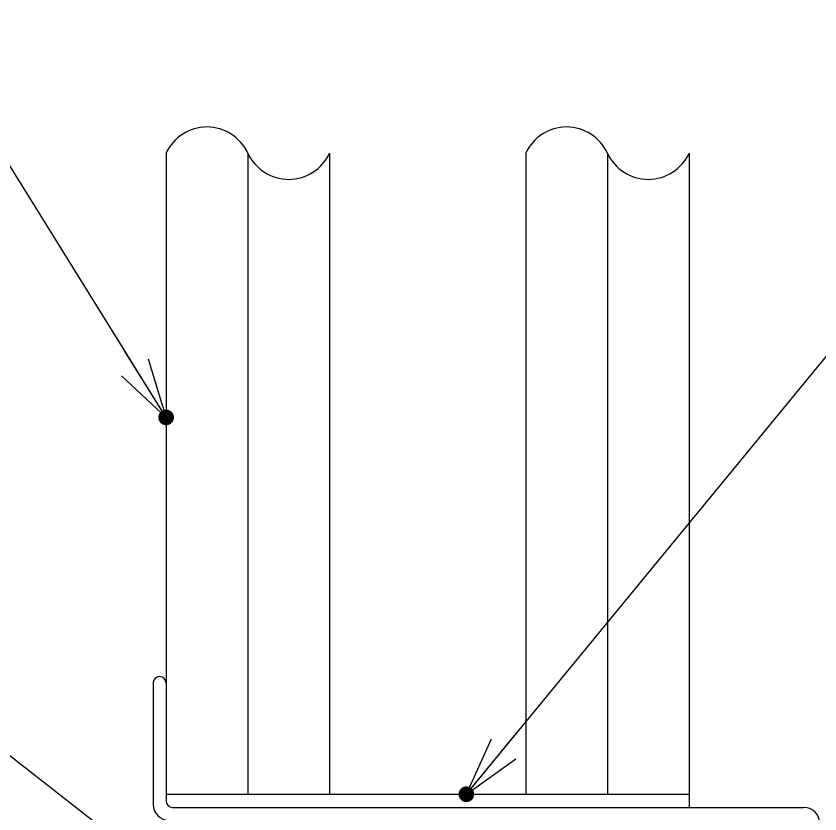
# Model space of a CAD drawing. Extents: x 443 to 1217, y -1921 to -677.
# Drawn here: x 880.52 to 904.47, y -870.1 to -846.35 of the extents above; entities that cross this region are included whole.
import ezdxf

# ---------------------------------------------------------------- set-up
doc = ezdxf.new("R2010")
doc.units = 0
doc.header["$MEASUREMENT"] = 0
doc.layers.get('0').update_dxf_attribs({"linetype": 'CONTINUOUS'})
doc.layers.add('2', color=2, linetype='CONTINUOUS')
doc.layers.add('3', color=8, linetype='CONTINUOUS')

msp = doc.modelspace()

# ---------------------------------------------------------------- linework, layer by layer
at = {"color": 7, "linetype": 'Continuous'}
for p, q in [((893.933, -869.52), (912.975, -846.35)), ((884.987, -858.3), (879.874, -850.082)), ((888.201, -874.505), (878.378, -866.862))]:
    msp.add_line(p, q, dxfattribs=at)
at = {"color": 0}
for q in [(883.752, -856.315), (884.46, -856.563), (883.662, -857.059)]:
    msp.add_line((884.987, -858.3), q, dxfattribs=at)
at = {"color": 8}
for q in [(895.417, -867.714), (894.683, -867.868), (895.409, -868.464)]:
    msp.add_line((893.933, -869.52), q, dxfattribs=at)
at = {"color": 0, "const_width": 0.234}
msp.add_lwpolyline([(884.932, -858.403, 1), (885.042, -858.197, 1), (884.932, -858.403)], format="xyb", dxfattribs=at)
at = {"color": 8, "const_width": 0.234}
msp.add_lwpolyline([(893.818, -869.501, 1), (894.048, -869.539, 1), (893.818, -869.501)], format="xyb", dxfattribs=at)
at = {"layer": '2', "color": 3, "linetype": 'Continuous'}
for p, q in [((884.987, -850.431), (884.987, -869.715)), ((887.422, -850.431), (887.422, -869.52)), ((889.857, -850.431), (889.857, -869.52)), ((895.7, -850.431), (895.7, -869.52)), ((898.135, -850.431), (898.135, -869.52)), ((900.57, -850.431), (900.57, -869.91))]:
    msp.add_line(p, q, dxfattribs=at)
for centre, start, end in [((886.204, -850.993), 24.7615, 155.2385), ((896.918, -850.993), 24.7615, 155.2385), ((888.639, -849.87), 204.7615, 335.2385), ((899.352, -849.87), 204.7615, 335.2385)]:
    msp.add_arc(centre, 1.341, start, end, dxfattribs=at)
at = {"layer": '3', "color": 3, "linetype": 'Continuous'}
for p, q in [((884.597, -866.209), (884.597, -869.812)), ((884.987, -869.52), (900.57, -869.52)), ((885.182, -869.91), (903.979, -869.91))]:
    msp.add_line(p, q, dxfattribs=at)
for centre, radius, start, end in [((884.792, -866.209), 0.195, 0.005, 178.9265), ((885.084, -869.812), 0.487, 180, 270), ((885.182, -869.715), 0.195, 180, 270), ((903.979, -870.397), 0.487, 0, 90)]:
    msp.add_arc(centre, radius, start, end, dxfattribs=at)

doc.saveas('drawing.dxf')
